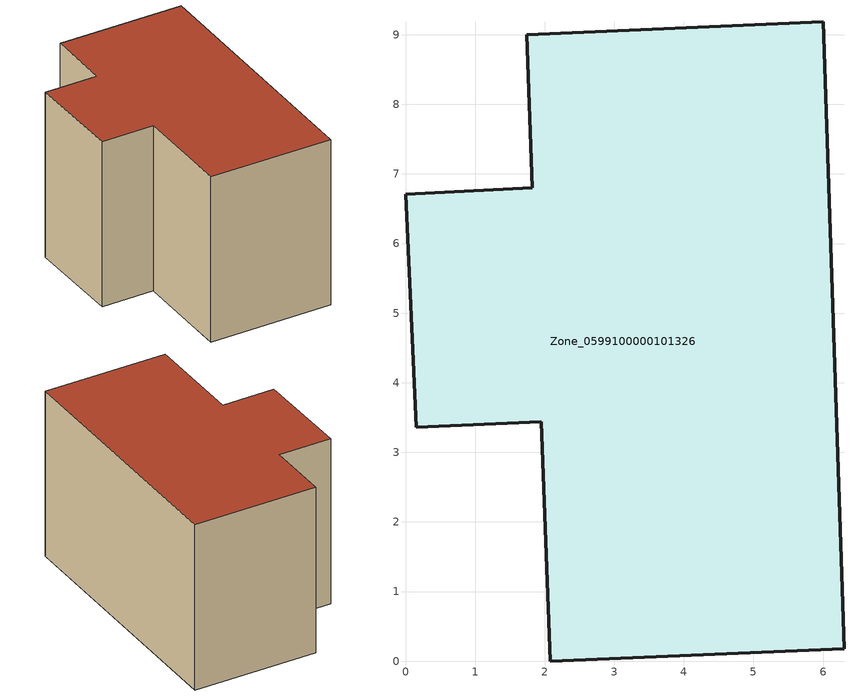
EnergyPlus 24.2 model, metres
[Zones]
Zone_0599100000101326
 floor ground (C_G): 6.3,0.18 2.08,0 1.95,3.44 0.15,3.36 0,6.71 1.82,6.8 1.74,9 6,9.19 z0
 wall outside (C_F): 1.82,6.8 0,6.71 0.15,3.36 1.95,3.44 2.08,0 6.3,0.18 6,9.19 1.74,9 1.82,6.8 z0:5.86
 roof outside (C_R): 6.3,0.18 6,9.19 1.74,9 1.82,6.8 0,6.71 0.15,3.36 1.95,3.44 2.08,0 z5.86
[BUILDING]
Pand.0599100000101326: North Axis=0; Terrain=City; Loads Convergence Tolerance Value=0.04; Temperature Convergence Tolerance Value=0.4; Solar Distribution=FullExterior; Maximum Number of Warmup Days=25; Minimum Number of Warmup Days=1
[Site:Location]
Rotterdam.The.Hague.AP_ZH_NLD Design_Conditions: Latitude=51.96; Longitude=4.45; Time Zone=1; Elevation=-4.5
[SITE:GROUNDTEMPERATURE:BUILDINGSURFACE]
18, 18, 18, 18, 18, 18, 18, 18, 18, 18, 18, 18
[MATERIAL] Thermal Absorptance=0.9; Solar Absorptance=0.7; Visible Absorptance=0.7
Name | Roughness | Thickness | Conductivity | Density | Specific Heat
G.TC.1946-1964 | MediumSmooth | 0.15 | 1 | 540 | 1210
F.TC.1946-1964 | Rough | 0.3 | 0.857143 | 1920 | 840
R.TC.1946-1964 | MediumRough | 0.2 | 0.235294 | 1500 | 1000
[CONSTRUCTION]
C_G: G.TC.1946-1964
C_F: F.TC.1946-1964
C_R: R.TC.1946-1964
[ZONE]
Zone_0599100000101326: Type=1; Multiplier=1; Ceiling Height=Autocalculate; Volume=Autocalculate; Floor Area=autocalculate; Part of Total Floor Area=Yes
[ZONEINFILTRATION:DESIGNFLOWRATE]
Infil_Zone_0599100000101326: Zone or ZoneList or Space or SpaceList=Zone_0599100000101326; Schedule=AlwaysOn; Design Flow Rate Calculation Method=Flow/Area; Flow Rate per Floor Area=0.003; Constant Term Coefficient=1; Temperature Term Coefficient=0; Velocity Term Coefficient=0; Velocity Squared Term Coefficient=0
[HVACTEMPLATE:ZONE:IDEALLOADSAIRSYSTEM]
Zone_0599100000101326: Maximum Heating Supply Air Temperature=50; Minimum Cooling Supply Air Temperature=13; Maximum Heating Supply Air Humidity Ratio=0.0156; Minimum Cooling Supply Air Humidity Ratio=0.0077; Heating Limit=NoLimit; Cooling Limit=NoLimit; Dehumidification Control Type=ConstantSensibleHeatRatio; Cooling Sensible Heat Ratio=0.7; Dehumidification Setpoint=60; Humidification Control Type=None; Humidification Setpoint=30; Outdoor Air Method=None; Outdoor Air Flow Rate per Person=0.00944; Outdoor Air Flow Rate per Zone Floor Area=0; Outdoor Air Flow Rate per Zone=0; Demand Controlled Ventilation Type=None; Outdoor Air Economizer Type=NoEconomizer; Heat Recovery Type=None; Sensible Heat Recovery Effectiveness=0.7; Latent Heat Recovery Effectiveness=0.65
[ZONECONTROL:THERMOSTAT]
ThermostatControl_Zone_0599100000101326: Zone or ZoneList=Zone_0599100000101326; Control Type Schedule=DualSetpointControlType; Control 1=Thermostat_Zone_0599100000101326; Temperature Difference Between Cutout And Setpoint=0
[THERMOSTATSETPOINT:DUALSETPOINT]
Thermostat_Zone_0599100000101326: Heating Setpoint Temperature Schedule=HeatingSetpoint_Zone_0599100000101326; Cooling Setpoint Temperature Schedule=CoolingSetpoint_Zone_0599100000101326
[SCHEDULE:COMPACT]
HeatingSetpoint_Zone_0599100000101326: Through: 12/31, For: AllDays, Until: 24:00, 21
CoolingSetpoint_Zone_0599100000101326: Through: 12/31, For: AllDays, Until: 24:00, 24
DualSetpointControlType: Through: 12/31, For: AllDays, Until: 24:00, 4
AlwaysOn: Through: 12/31, For: AllDays, Until: 24:00, 1
